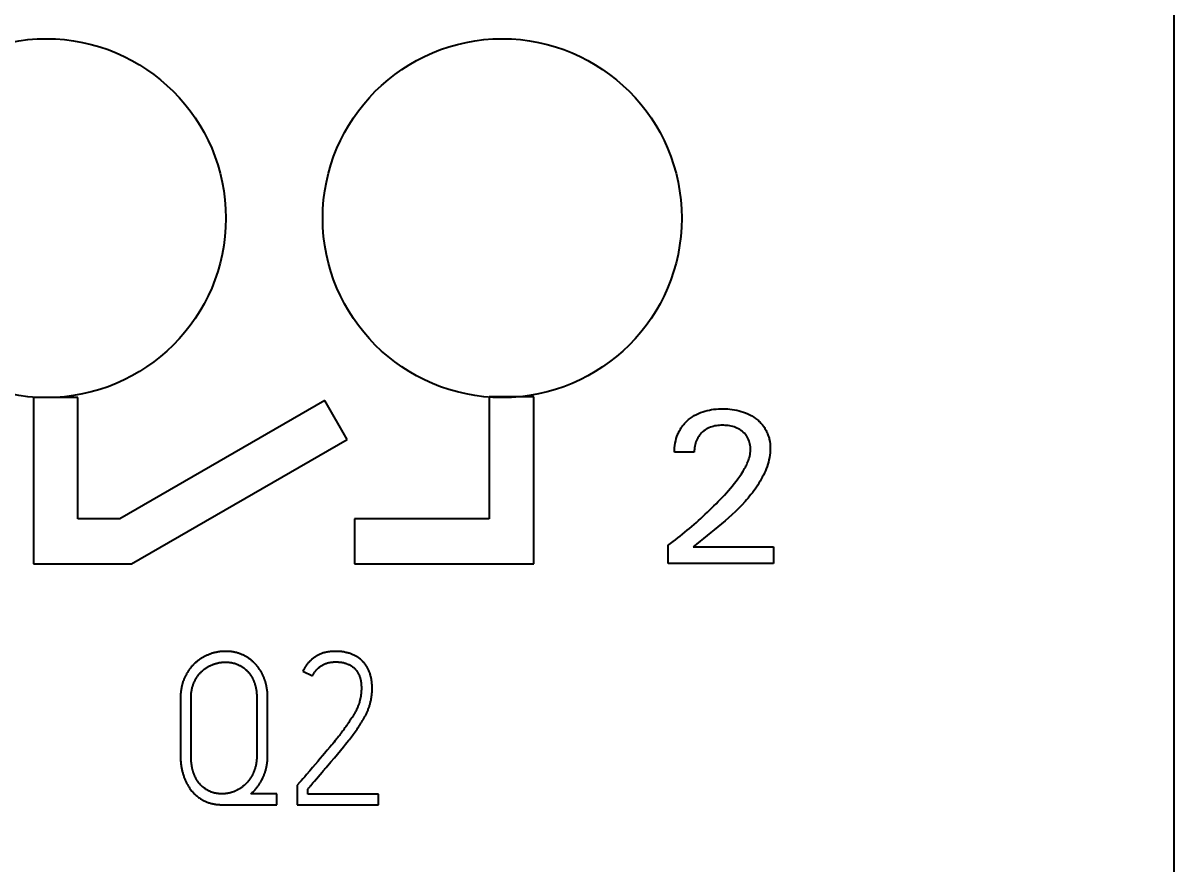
# Model space of a CAD drawing. Extents: x 0 to 420, y 0 to 297.
# Drawn here: x 133.48 to 146.31, y 156.59 to 165.96 of the extents above; entities that cross this region are included whole.
import ezdxf
from ezdxf.enums import TextEntityAlignment as Align

# ---------------------------------------------------------------- set-up
doc = ezdxf.new("R2010")
doc.units = 0
doc.header["$LTSCALE"] = 23.1
for name, color, linetype in [('10000_FRONT', 7, 'CONTINUOUS'), ('10100_DIM_FRONT', 7, 'CONTINUOUS'), ('10500_FRONT_LABELING', 7, 'CONTINUOUS')]:
    doc.layers.add(name, color=color, linetype=linetype)
doc.dimstyles.get("Standard").update_dxf_attribs({"dimtxt": 2.5, "dimasz": 2.5, "dimexe": 1.25, "dimexo": 0.625, "dimtad": 1, "dimcen": 2.5, "dimazin": 3, "dimtfac": 1, "dimtmove": 0, "dimatfit": 3})

# ---------------------------------------------------------------- blocks, each defined once
blk = doc.blocks.new('*D1')
at = {"layer": '10100_DIM_FRONT', "linetype": 'CONTINUOUS'}
for p, q in [((146.308, 189.647), (146.308, 124.898)), ((102.808, 149.198), (102.808, 124.898)), ((102.808, 126.898), (124.558, 126.898)), ((146.308, 126.898), (124.558, 126.898))]:
    blk.add_line(p, q, dxfattribs=at)
for points in [[(106.308, 127.398), (102.808, 126.898), (106.308, 126.398)], [(142.808, 126.398), (146.308, 126.898), (142.808, 127.398)]]:
    blk.add_solid(points, dxfattribs=at)
blk.add_text('43,5', height=3.5, dxfattribs=at).set_placement((120.525, 127.773), (130.275, 127.773), align=Align.FIT)

msp = doc.modelspace()

# ---------------------------------------------------------------- linework, layer by layer
at = {"layer": '10000_FRONT', "color": 7, "linetype": 'CONTINUOUS'}
for p, q in [((146.308, 234.648), (146.308, 144.648)), ((133.599, 161.787), (133.599, 159.934)), ((134.096, 161.787), (133.599, 161.787)), ((134.096, 160.435), (134.096, 161.787)), ((136.846, 161.752), (134.562, 160.435)), ((137.096, 161.319), (136.846, 161.752)), ((138.677, 161.794), (138.677, 160.434)), ((139.177, 161.794), (138.677, 161.794)), ((139.177, 159.934), (139.177, 161.794)), ((134.694, 159.934), (137.096, 161.319)), ((134.562, 160.435), (134.096, 160.435)), ((137.177, 160.434), (137.177, 159.934)), ((138.677, 160.434), (137.177, 160.434)), ((133.599, 159.934), (134.694, 159.934)), ((137.177, 159.934), (139.177, 159.934))]:
    msp.add_line(p, q, dxfattribs=at)
for centre in [(133.743, 163.785), (138.823, 163.785)]:
    msp.add_circle(centre, 2, dxfattribs=at)
at = {"layer": '10500_FRONT_LABELING', "color": 7, "linetype": 'CONTINUOUS'}
for p, q in [((140.963, 161.176), (140.743, 161.176)), ((140.673, 159.935), (140.673, 160.139)), ((140.95, 160.121), (141.845, 160.121)), ((141.845, 160.121), (141.845, 159.935)), ((141.845, 159.935), (140.673, 159.935)), ((136.603, 158.738), (136.709, 158.684)), ((135.238, 158.434), (135.238, 157.79)), ((135.356, 157.784), (135.356, 158.434)), ((136.089, 158.434), (136.089, 157.804)), ((136.209, 157.804), (136.209, 158.434)), ((137.088, 158.128), (137.08, 158.116)), ((137.097, 158.141), (137.088, 158.128)), ((137.105, 158.153), (137.097, 158.141)), ((137.114, 158.165), (137.105, 158.153)), ((137.122, 158.178), (137.114, 158.165)), ((137.13, 158.19), (137.122, 158.178)), ((137.138, 158.202), (137.13, 158.19)), ((137.146, 158.215), (137.138, 158.202)), ((136.99, 157.997), (136.981, 157.986)), ((137, 158.009), (136.99, 157.997)), ((137.009, 158.021), (137, 158.009)), ((137.018, 158.033), (137.009, 158.021)), ((137.027, 158.044), (137.018, 158.033)), ((137.036, 158.056), (137.027, 158.044)), ((137.045, 158.068), (137.036, 158.056)), ((137.053, 158.08), (137.045, 158.068)), ((137.062, 158.092), (137.053, 158.08)), ((137.071, 158.104), (137.062, 158.092)), ((137.08, 158.116), (137.071, 158.104)), ((137.131, 157.99), (137.142, 158.004)), ((137.142, 158.004), (137.153, 158.018)), ((137.153, 158.018), (137.163, 158.032)), ((137.163, 158.032), (137.174, 158.046)), ((137.174, 158.046), (137.184, 158.061)), ((137.184, 158.061), (137.194, 158.075)), ((137.194, 158.075), (137.205, 158.089)), ((137.205, 158.089), (137.215, 158.104)), ((137.215, 158.104), (137.225, 158.118)), ((136.901, 157.888), (136.873, 157.854)), ((136.92, 157.911), (136.901, 157.888)), ((136.935, 157.928), (136.92, 157.911)), ((136.949, 157.945), (136.935, 157.928)), ((136.963, 157.962), (136.949, 157.945)), ((136.972, 157.974), (136.963, 157.962)), ((136.981, 157.986), (136.972, 157.974)), ((137.021, 157.853), (137.055, 157.894)), ((137.055, 157.894), (137.077, 157.921)), ((137.077, 157.921), (137.093, 157.942)), ((137.093, 157.942), (137.11, 157.962)), ((137.11, 157.962), (137.12, 157.976)), ((137.12, 157.976), (137.131, 157.99)), ((136.796, 157.763), (136.767, 157.729)), ((136.82, 157.791), (136.796, 157.763)), ((136.844, 157.82), (136.82, 157.791)), ((136.873, 157.854), (136.844, 157.82)), ((136.914, 157.724), (136.954, 157.772)), ((136.954, 157.772), (136.987, 157.812)), ((136.987, 157.812), (137.021, 157.853)), ((136.709, 157.661), (136.68, 157.627)), ((136.738, 157.695), (136.709, 157.661)), ((136.767, 157.729), (136.738, 157.695)), ((136.817, 157.61), (136.828, 157.624)), ((136.568, 157.498), (136.54, 157.465)), ((136.612, 157.549), (136.602, 157.538)), ((136.622, 157.56), (136.612, 157.549)), ((136.703, 157.476), (136.714, 157.49)), ((136.714, 157.49), (136.731, 157.51)), ((136.731, 157.51), (136.754, 157.537)), ((136.754, 157.537), (136.794, 157.584)), ((136.794, 157.584), (136.817, 157.61)), ((136.313, 157.368), (136.021, 157.368)), ((136.313, 157.248), (136.313, 157.368)), ((136.54, 157.465), (136.54, 157.248)), ((136.657, 157.366), (136.657, 157.422)), ((137.445, 157.366), (136.657, 157.366)), ((136.692, 157.463), (136.703, 157.476)), ((137.445, 157.248), (137.445, 157.366)), ((135.7, 157.248), (136.313, 157.248)), ((136.54, 157.248), (137.445, 157.248))]:
    msp.add_line(p, q, dxfattribs=at)
for points in [[(140.743, 161.176), (140.743, 161.202), (140.744, 161.227), (140.747, 161.253), (140.751, 161.278), (140.756, 161.303), (140.762, 161.328), (140.77, 161.353), (140.779, 161.377), (140.784, 161.389), (140.79, 161.401), (140.795, 161.412), (140.801, 161.423), (140.808, 161.434), (140.815, 161.445), (140.822, 161.456), (140.83, 161.466), (140.837, 161.476), (140.846, 161.486), (140.854, 161.496), (140.863, 161.505), (140.881, 161.524), (140.9, 161.541), (140.921, 161.556), (140.942, 161.571), (140.963, 161.585), (140.986, 161.597), (141.009, 161.608), (141.033, 161.618), (141.057, 161.627), (141.081, 161.635), (141.106, 161.642), (141.131, 161.647), (141.156, 161.651), (141.182, 161.655), (141.207, 161.658), (141.233, 161.659), (141.259, 161.66), (141.284, 161.66), (141.31, 161.66), (141.336, 161.659), (141.361, 161.656), (141.387, 161.653), (141.412, 161.65), (141.437, 161.645), (141.462, 161.639), (141.487, 161.632), (141.511, 161.624), (141.535, 161.615), (141.559, 161.605), (141.582, 161.594), (141.604, 161.581), (141.626, 161.568), (141.647, 161.553), (141.667, 161.537), (141.677, 161.529), (141.687, 161.52), (141.696, 161.511), (141.705, 161.502), (141.713, 161.492), (141.722, 161.482), (141.73, 161.472), (141.737, 161.462), (141.744, 161.451), (141.751, 161.44), (141.758, 161.429), (141.764, 161.418), (141.769, 161.406), (141.775, 161.395), (141.78, 161.383), (141.784, 161.371), (141.788, 161.358), (141.792, 161.346), (141.796, 161.334), (141.799, 161.321), (141.804, 161.296), (141.807, 161.271), (141.809, 161.245), (141.81, 161.219), (141.81, 161.194), (141.808, 161.168), (141.805, 161.143), (141.801, 161.117), (141.795, 161.092), (141.789, 161.067), (141.782, 161.042), (141.774, 161.018), (141.765, 160.993), (141.755, 160.969), (141.744, 160.945), (141.733, 160.922), (141.721, 160.898), (141.709, 160.876), (141.696, 160.853), (141.683, 160.831), (141.67, 160.809), (141.655, 160.788), (141.641, 160.766), (141.626, 160.745), (141.611, 160.725), (141.595, 160.705), (141.579, 160.685), (141.563, 160.665), (141.546, 160.645), (141.529, 160.626), (141.494, 160.588), (141.458, 160.552), (141.421, 160.516), (141.383, 160.48), (141.345, 160.446), (141.306, 160.412), (141.266, 160.378), (141.226, 160.345), (141.186, 160.313), (141.146, 160.28), (141.107, 160.248), (141.067, 160.216), (141.027, 160.184), (140.988, 160.153), (140.95, 160.121)], [(140.673, 160.139), (140.699, 160.159), (140.726, 160.18), (140.753, 160.2), (140.779, 160.221), (140.805, 160.242), (140.832, 160.263), (140.858, 160.285), (140.883, 160.306), (140.909, 160.328), (140.935, 160.35), (140.96, 160.372), (140.986, 160.394), (141.011, 160.417), (141.036, 160.439), (141.061, 160.462), (141.085, 160.485), (141.11, 160.508), (141.134, 160.531), (141.158, 160.555), (141.182, 160.578), (141.206, 160.602), (141.23, 160.626), (141.253, 160.65), (141.276, 160.675), (141.299, 160.699), (141.322, 160.724), (141.344, 160.75), (141.366, 160.775), (141.388, 160.801), (141.409, 160.827), (141.43, 160.854), (141.45, 160.881), (141.47, 160.908), (141.489, 160.936), (141.507, 160.964), (141.515, 160.979), (141.524, 160.994), (141.532, 161.008), (141.539, 161.023), (141.547, 161.039), (141.554, 161.054), (141.56, 161.07), (141.566, 161.086), (141.572, 161.102), (141.577, 161.118), (141.581, 161.135), (141.584, 161.151), (141.587, 161.168), (141.589, 161.185), (141.59, 161.201), (141.589, 161.218), (141.588, 161.235), (141.586, 161.252), (141.583, 161.269), (141.579, 161.285), (141.574, 161.301), (141.568, 161.317), (141.561, 161.332), (141.552, 161.347), (141.548, 161.354), (141.543, 161.361), (141.533, 161.374), (141.522, 161.387), (141.509, 161.399), (141.497, 161.41), (141.483, 161.42), (141.469, 161.429), (141.454, 161.438), (141.439, 161.445), (141.424, 161.452), (141.408, 161.458), (141.392, 161.463), (141.375, 161.467), (141.359, 161.47), (141.342, 161.473), (141.326, 161.475), (141.309, 161.476), (141.292, 161.477), (141.275, 161.477), (141.258, 161.477), (141.241, 161.476), (141.224, 161.474), (141.208, 161.472), (141.191, 161.469), (141.175, 161.465), (141.159, 161.46), (141.143, 161.455), (141.127, 161.448), (141.112, 161.441), (141.097, 161.433), (141.083, 161.424), (141.069, 161.414), (141.056, 161.403), (141.044, 161.391), (141.032, 161.379), (141.021, 161.366), (141.012, 161.352), (141.003, 161.338), (140.994, 161.323), (140.987, 161.308), (140.981, 161.292), (140.976, 161.276), (140.972, 161.26), (140.969, 161.243), (140.966, 161.226), (140.964, 161.21), (140.963, 161.193), (140.963, 161.176)], [(136.209, 158.434), (136.209, 158.442), (136.209, 158.449), (136.209, 158.457), (136.209, 158.464), (136.209, 158.472), (136.208, 158.479), (136.208, 158.487), (136.207, 158.494), (136.206, 158.502), (136.206, 158.509), (136.205, 158.517), (136.204, 158.524), (136.203, 158.532), (136.202, 158.539), (136.201, 158.546), (136.199, 158.554), (136.198, 158.561), (136.197, 158.569), (136.195, 158.576), (136.193, 158.583), (136.192, 158.59), (136.19, 158.598), (136.188, 158.605), (136.186, 158.612), (136.184, 158.62), (136.181, 158.627), (136.179, 158.634), (136.177, 158.641), (136.174, 158.648), (136.171, 158.655), (136.169, 158.663), (136.166, 158.67), (136.163, 158.677), (136.16, 158.684), (136.157, 158.69), (136.154, 158.697), (136.15, 158.704), (136.147, 158.711), (136.143, 158.717), (136.14, 158.724), (136.136, 158.731), (136.132, 158.737), (136.128, 158.744), (136.124, 158.75), (136.12, 158.756), (136.116, 158.763), (136.112, 158.769), (136.107, 158.775), (136.103, 158.781), (136.098, 158.787), (136.093, 158.793), (136.088, 158.799), (136.083, 158.805), (136.078, 158.81), (136.073, 158.816), (136.068, 158.821), (136.063, 158.827), (136.057, 158.832), (136.052, 158.837), (136.046, 158.842), (136.041, 158.847), (136.035, 158.852), (136.029, 158.857), (136.023, 158.862), (136.017, 158.867), (136.011, 158.871), (136.005, 158.875), (135.999, 158.88), (135.993, 158.884), (135.986, 158.888), (135.98, 158.892), (135.973, 158.896), (135.967, 158.9), (135.96, 158.904), (135.953, 158.907), (135.947, 158.911), (135.94, 158.914), (135.933, 158.917), (135.926, 158.92), (135.919, 158.923), (135.912, 158.926), (135.905, 158.929), (135.898, 158.931), (135.891, 158.934), (135.884, 158.936), (135.876, 158.938), (135.869, 158.941), (135.862, 158.943), (135.854, 158.944), (135.847, 158.946), (135.839, 158.948), (135.832, 158.949), (135.824, 158.95), (135.817, 158.952), (135.809, 158.953), (135.802, 158.954), (135.794, 158.955), (135.787, 158.955), (135.779, 158.956), (135.771, 158.957), (135.764, 158.957), (135.756, 158.957), (135.749, 158.957), (135.741, 158.957), (135.734, 158.957), (135.726, 158.957), (135.718, 158.957), (135.711, 158.956), (135.703, 158.956), (135.696, 158.955), (135.688, 158.955), (135.68, 158.954), (135.673, 158.953), (135.665, 158.952), (135.658, 158.95), (135.65, 158.949), (135.643, 158.948), (135.635, 158.946), (135.628, 158.944), (135.621, 158.943), (135.613, 158.941), (135.606, 158.939), (135.599, 158.937), (135.591, 158.935), (135.584, 158.932), (135.577, 158.93), (135.57, 158.927), (135.563, 158.925), (135.556, 158.922), (135.549, 158.919), (135.542, 158.916), (135.535, 158.913), (135.528, 158.91), (135.521, 158.907), (135.514, 158.904), (135.507, 158.9), (135.5, 158.897), (135.494, 158.893), (135.487, 158.889), (135.481, 158.885), (135.474, 158.881), (135.468, 158.877), (135.461, 158.873), (135.455, 158.869), (135.449, 158.865), (135.443, 158.86), (135.437, 158.856), (135.431, 158.851), (135.425, 158.847), (135.419, 158.842), (135.413, 158.837), (135.407, 158.832), (135.402, 158.827), (135.396, 158.822), (135.391, 158.817), (135.385, 158.811), (135.38, 158.806), (135.374, 158.8), (135.369, 158.795), (135.364, 158.789), (135.359, 158.784), (135.354, 158.778), (135.35, 158.772), (135.345, 158.766), (135.34, 158.76), (135.336, 158.754), (135.332, 158.748), (135.327, 158.742), (135.323, 158.735), (135.319, 158.729), (135.315, 158.723), (135.311, 158.716), (135.307, 158.71), (135.304, 158.703), (135.3, 158.696), (135.296, 158.69), (135.293, 158.683), (135.29, 158.676), (135.286, 158.669), (135.283, 158.662), (135.28, 158.655), (135.277, 158.648), (135.274, 158.641), (135.272, 158.634), (135.269, 158.627), (135.266, 158.62), (135.264, 158.613), (135.262, 158.606), (135.26, 158.599), (135.258, 158.591), (135.256, 158.584), (135.254, 158.577), (135.252, 158.569), (135.251, 158.562), (135.249, 158.555), (135.248, 158.547), (135.246, 158.54), (135.245, 158.532), (135.244, 158.525)], [(137.215, 158.891), (137.207, 158.895), (137.2, 158.9), (137.192, 158.904), (137.184, 158.908), (137.176, 158.912), (137.168, 158.916), (137.16, 158.919), (137.152, 158.923), (137.143, 158.926), (137.135, 158.929), (137.127, 158.932), (137.118, 158.935), (137.11, 158.937), (137.101, 158.94), (137.093, 158.942), (137.084, 158.944), (137.076, 158.946), (137.067, 158.948), (137.058, 158.95), (137.05, 158.951), (137.041, 158.953), (137.032, 158.954), (137.023, 158.955), (137.014, 158.955), (137.005, 158.956), (136.996, 158.957), (136.988, 158.957), (136.979, 158.957), (136.97, 158.957), (136.961, 158.957), (136.952, 158.957), (136.943, 158.957), (136.934, 158.957), (136.925, 158.956), (136.917, 158.955), (136.908, 158.954), (136.899, 158.953), (136.89, 158.952), (136.882, 158.951), (136.873, 158.949), (136.864, 158.948), (136.855, 158.946), (136.847, 158.943), (136.838, 158.941), (136.829, 158.939), (136.821, 158.936), (136.813, 158.933), (136.804, 158.93), (136.796, 158.926), (136.788, 158.923), (136.78, 158.919), (136.772, 158.915), (136.764, 158.911), (136.756, 158.907), (136.749, 158.902), (136.741, 158.897), (136.734, 158.892), (136.726, 158.887), (136.719, 158.882), (136.712, 158.877), (136.705, 158.871), (136.699, 158.865), (136.692, 158.859), (136.685, 158.853), (136.679, 158.847), (136.673, 158.841), (136.667, 158.834), (136.661, 158.828), (136.655, 158.821), (136.65, 158.814), (136.644, 158.807), (136.639, 158.8), (136.634, 158.792), (136.629, 158.785), (136.624, 158.777), (136.62, 158.77), (136.615, 158.762), (136.611, 158.754), (136.607, 158.746), (136.603, 158.738)], [(135.356, 158.434), (135.356, 158.441), (135.356, 158.448), (135.356, 158.454), (135.357, 158.461), (135.357, 158.468), (135.357, 158.475), (135.358, 158.482), (135.359, 158.488), (135.359, 158.495), (135.36, 158.502), (135.361, 158.508), (135.362, 158.515), (135.363, 158.522), (135.364, 158.528), (135.366, 158.535), (135.367, 158.542), (135.369, 158.548), (135.37, 158.555), (135.372, 158.561), (135.374, 158.568), (135.376, 158.574), (135.378, 158.581), (135.381, 158.587), (135.383, 158.594), (135.386, 158.6), (135.388, 158.607), (135.391, 158.613), (135.394, 158.619), (135.397, 158.625), (135.4, 158.631), (135.403, 158.637), (135.406, 158.643), (135.409, 158.649), (135.413, 158.655), (135.416, 158.661), (135.42, 158.667), (135.424, 158.672), (135.428, 158.678), (135.432, 158.684), (135.436, 158.689), (135.44, 158.695), (135.444, 158.7), (135.448, 158.705), (135.453, 158.711), (135.458, 158.716), (135.462, 158.721), (135.467, 158.726), (135.472, 158.73), (135.477, 158.735), (135.482, 158.74), (135.487, 158.744), (135.492, 158.749), (135.497, 158.753), (135.503, 158.757), (135.508, 158.761), (135.514, 158.765), (135.519, 158.769), (135.525, 158.773), (135.531, 158.777), (135.536, 158.78), (135.542, 158.784), (135.548, 158.787), (135.554, 158.791), (135.56, 158.794), (135.567, 158.797), (135.573, 158.8), (135.579, 158.803), (135.585, 158.805), (135.592, 158.808), (135.598, 158.81), (135.604, 158.813), (135.611, 158.815), (135.617, 158.817), (135.624, 158.819), (135.63, 158.821), (135.637, 158.823), (135.644, 158.825), (135.65, 158.827), (135.657, 158.828), (135.664, 158.829), (135.67, 158.831), (135.677, 158.832), (135.684, 158.833), (135.691, 158.834), (135.698, 158.835), (135.704, 158.835), (135.711, 158.836), (135.718, 158.836), (135.725, 158.837), (135.732, 158.837), (135.738, 158.837), (135.745, 158.837), (135.752, 158.837), (135.759, 158.837), (135.766, 158.836), (135.772, 158.836), (135.779, 158.835), (135.786, 158.834), (135.793, 158.834), (135.8, 158.833), (135.807, 158.831), (135.813, 158.83), (135.82, 158.829), (135.827, 158.827), (135.833, 158.825), (135.84, 158.824), (135.846, 158.822), (135.853, 158.82), (135.859, 158.817), (135.865, 158.815), (135.872, 158.812), (135.878, 158.81), (135.884, 158.807), (135.89, 158.804), (135.896, 158.801), (135.903, 158.798), (135.909, 158.795), (135.915, 158.791), (135.92, 158.788), (135.926, 158.784), (135.932, 158.78), (135.938, 158.776), (135.943, 158.772), (135.949, 158.768), (135.954, 158.764), (135.959, 158.76), (135.964, 158.755), (135.969, 158.75), (135.974, 158.746), (135.979, 158.741), (135.984, 158.736), (135.988, 158.731), (135.993, 158.726), (135.998, 158.721), (136.002, 158.715), (136.006, 158.71), (136.01, 158.705), (136.014, 158.699), (136.018, 158.693), (136.022, 158.688), (136.026, 158.682), (136.029, 158.676), (136.033, 158.67), (136.036, 158.664), (136.039, 158.658), (136.042, 158.652), (136.045, 158.646), (136.048, 158.64), (136.051, 158.633), (136.054, 158.627), (136.056, 158.621), (136.059, 158.614), (136.061, 158.608), (136.063, 158.602), (136.065, 158.595), (136.067, 158.589), (136.069, 158.582), (136.071, 158.576), (136.073, 158.569), (136.075, 158.562), (136.076, 158.556), (136.078, 158.549), (136.079, 158.543), (136.08, 158.536), (136.082, 158.529), (136.083, 158.523), (136.084, 158.516), (136.085, 158.509), (136.085, 158.502), (136.086, 158.496), (136.087, 158.489), (136.087, 158.482), (136.088, 158.475), (136.088, 158.468), (136.089, 158.461), (136.089, 158.455), (136.089, 158.448), (136.089, 158.441), (136.089, 158.434)], [(136.709, 158.684), (136.713, 158.691), (136.716, 158.697), (136.72, 158.704), (136.724, 158.71), (136.728, 158.717), (136.732, 158.723), (136.736, 158.729), (136.741, 158.735), (136.745, 158.741), (136.75, 158.747), (136.755, 158.752), (136.76, 158.758), (136.766, 158.763), (136.771, 158.768), (136.777, 158.773), (136.783, 158.778), (136.788, 158.783), (136.794, 158.788), (136.8, 158.792), (136.807, 158.796), (136.813, 158.8), (136.819, 158.804), (136.826, 158.808), (136.833, 158.811), (136.84, 158.815), (136.847, 158.818), (136.854, 158.82), (136.861, 158.823), (136.868, 158.825), (136.875, 158.828), (136.882, 158.83), (136.889, 158.831), (136.897, 158.833), (136.904, 158.834), (136.912, 158.836), (136.919, 158.837), (136.927, 158.837), (136.934, 158.838), (136.942, 158.839), (136.949, 158.839), (136.957, 158.839), (136.964, 158.84), (136.972, 158.84), (136.979, 158.839), (136.987, 158.839), (136.994, 158.839), (137.002, 158.838), (137.009, 158.838), (137.017, 158.837), (137.024, 158.836), (137.031, 158.835), (137.039, 158.834), (137.046, 158.832), (137.054, 158.831), (137.061, 158.829), (137.068, 158.827), (137.076, 158.825), (137.083, 158.823), (137.09, 158.82), (137.097, 158.818), (137.104, 158.815), (137.111, 158.812), (137.118, 158.809), (137.125, 158.805), (137.131, 158.802), (137.138, 158.798), (137.144, 158.794), (137.15, 158.79), (137.156, 158.785), (137.162, 158.78), (137.168, 158.776), (137.174, 158.771), (137.179, 158.765), (137.184, 158.76), (137.189, 158.754), (137.194, 158.749), (137.199, 158.743), (137.203, 158.737), (137.208, 158.73), (137.212, 158.724), (137.215, 158.717), (137.219, 158.711), (137.222, 158.704), (137.226, 158.697), (137.229, 158.69), (137.232, 158.683), (137.234, 158.676), (137.237, 158.669), (137.239, 158.662), (137.241, 158.655), (137.243, 158.647), (137.244, 158.64), (137.246, 158.633), (137.247, 158.625), (137.249, 158.618), (137.25, 158.611), (137.251, 158.603), (137.252, 158.596), (137.252, 158.588), (137.253, 158.581), (137.253, 158.573), (137.254, 158.566), (137.254, 158.558), (137.254, 158.551), (137.254, 158.543), (137.254, 158.536), (137.254, 158.528), (137.253, 158.521), (137.253, 158.513), (137.252, 158.506), (137.252, 158.498), (137.251, 158.491), (137.25, 158.483), (137.249, 158.476), (137.248, 158.469), (137.247, 158.461), (137.246, 158.454), (137.244, 158.447), (137.243, 158.439), (137.241, 158.432), (137.24, 158.425), (137.238, 158.417), (137.236, 158.41), (137.234, 158.403), (137.233, 158.396), (137.231, 158.388), (137.228, 158.381), (137.226, 158.374), (137.224, 158.367), (137.221, 158.36), (137.219, 158.353), (137.216, 158.346), (137.213, 158.339), (137.211, 158.332), (137.208, 158.325), (137.205, 158.318), (137.201, 158.312), (137.198, 158.305), (137.195, 158.298), (137.191, 158.292), (137.188, 158.285), (137.184, 158.279), (137.181, 158.272), (137.177, 158.266), (137.174, 158.259), (137.17, 158.253), (137.166, 158.246), (137.162, 158.24), (137.158, 158.234), (137.154, 158.227), (137.15, 158.221), (137.146, 158.215)], [(137.225, 158.118), (137.23, 158.126), (137.235, 158.133), (137.239, 158.14), (137.244, 158.148), (137.249, 158.155), (137.254, 158.163), (137.259, 158.17), (137.263, 158.178), (137.268, 158.185), (137.272, 158.193), (137.277, 158.2), (137.281, 158.208), (137.286, 158.216), (137.29, 158.223), (137.294, 158.231), (137.298, 158.239), (137.302, 158.247), (137.306, 158.254), (137.31, 158.262), (137.314, 158.27), (137.318, 158.278), (137.321, 158.286), (137.325, 158.294), (137.328, 158.302), (137.331, 158.311), (137.334, 158.319), (137.337, 158.327), (137.34, 158.335), (137.343, 158.344), (137.346, 158.352), (137.348, 158.361), (137.351, 158.369), (137.353, 158.378), (137.355, 158.386), (137.357, 158.395), (137.359, 158.404), (137.361, 158.412), (137.363, 158.421), (137.364, 158.43), (137.366, 158.438), (137.367, 158.447), (137.368, 158.456), (137.369, 158.465), (137.37, 158.473), (137.371, 158.482), (137.372, 158.491), (137.373, 158.499), (137.373, 158.508), (137.374, 158.517), (137.374, 158.526), (137.374, 158.535), (137.374, 158.543), (137.374, 158.552), (137.374, 158.561), (137.374, 158.57), (137.373, 158.579), (137.373, 158.587), (137.372, 158.596), (137.371, 158.605), (137.37, 158.614), (137.369, 158.623), (137.368, 158.632), (137.366, 158.64), (137.365, 158.649), (137.363, 158.658), (137.362, 158.667), (137.36, 158.675), (137.357, 158.684), (137.355, 158.692), (137.353, 158.701), (137.35, 158.709), (137.347, 158.718), (137.344, 158.726), (137.341, 158.734), (137.337, 158.743), (137.334, 158.751), (137.33, 158.759), (137.326, 158.767), (137.322, 158.774), (137.317, 158.782), (137.313, 158.79), (137.308, 158.797), (137.303, 158.804), (137.298, 158.811), (137.292, 158.818), (137.287, 158.825), (137.281, 158.832), (137.275, 158.838), (137.269, 158.845), (137.262, 158.851), (137.256, 158.858), (137.25, 158.864), (137.243, 158.87), (137.236, 158.875), (137.229, 158.881), (137.222, 158.886), (137.215, 158.891)], [(135.244, 158.525), (135.243, 158.517), (135.242, 158.51), (135.241, 158.502), (135.241, 158.495), (135.24, 158.487), (135.24, 158.48), (135.239, 158.472), (135.239, 158.464), (135.238, 158.457), (135.238, 158.449), (135.238, 158.442), (135.238, 158.434)], [(135.238, 157.79), (135.238, 157.781), (135.238, 157.772), (135.239, 157.763), (135.239, 157.754), (135.239, 157.744), (135.24, 157.735), (135.241, 157.726), (135.241, 157.717), (135.242, 157.708), (135.243, 157.699), (135.244, 157.69), (135.246, 157.681), (135.247, 157.672), (135.249, 157.663), (135.25, 157.654), (135.252, 157.645), (135.254, 157.636), (135.256, 157.627), (135.258, 157.618), (135.26, 157.609), (135.263, 157.6), (135.265, 157.591), (135.268, 157.583), (135.271, 157.574), (135.274, 157.565), (135.277, 157.556), (135.28, 157.548), (135.283, 157.539), (135.287, 157.531), (135.291, 157.522), (135.294, 157.514), (135.298, 157.506), (135.302, 157.498), (135.306, 157.489), (135.31, 157.481), (135.315, 157.473), (135.319, 157.465), (135.324, 157.457), (135.329, 157.45), (135.334, 157.442), (135.339, 157.434), (135.344, 157.427), (135.35, 157.419), (135.355, 157.412), (135.361, 157.404), (135.367, 157.397), (135.373, 157.39), (135.379, 157.384), (135.385, 157.377), (135.392, 157.37), (135.398, 157.364), (135.405, 157.358), (135.412, 157.352), (135.419, 157.346), (135.426, 157.34), (135.433, 157.334), (135.44, 157.328), (135.448, 157.323), (135.456, 157.318), (135.463, 157.313), (135.471, 157.308), (135.479, 157.303), (135.487, 157.299), (135.495, 157.295), (135.503, 157.291), (135.512, 157.287), (135.52, 157.283), (135.529, 157.28), (135.537, 157.276), (135.546, 157.273), (135.555, 157.27), (135.563, 157.267), (135.572, 157.265), (135.581, 157.262), (135.59, 157.26), (135.599, 157.258), (135.608, 157.256), (135.617, 157.255), (135.627, 157.253), (135.636, 157.252), (135.645, 157.251), (135.654, 157.25), (135.663, 157.249), (135.672, 157.249), (135.682, 157.248), (135.691, 157.248), (135.7, 157.248)], [(136.089, 157.804), (136.089, 157.798), (136.089, 157.791), (136.089, 157.785), (136.089, 157.778), (136.088, 157.771), (136.088, 157.765), (136.088, 157.758), (136.087, 157.752), (136.086, 157.745), (136.086, 157.738), (136.085, 157.732), (136.084, 157.725), (136.083, 157.719), (136.082, 157.712), (136.081, 157.706), (136.08, 157.699), (136.078, 157.693), (136.077, 157.686), (136.076, 157.68), (136.074, 157.674), (136.072, 157.667), (136.07, 157.661), (136.069, 157.654), (136.067, 157.648), (136.064, 157.642), (136.062, 157.635), (136.06, 157.629), (136.058, 157.623), (136.055, 157.617), (136.053, 157.611), (136.05, 157.605), (136.047, 157.599), (136.045, 157.593), (136.042, 157.587), (136.039, 157.581), (136.036, 157.575), (136.033, 157.569), (136.029, 157.563), (136.026, 157.558), (136.023, 157.552), (136.019, 157.546), (136.016, 157.541), (136.012, 157.535), (136.008, 157.53), (136.004, 157.524), (136, 157.519), (135.996, 157.514), (135.992, 157.509), (135.988, 157.503), (135.984, 157.498), (135.979, 157.493), (135.975, 157.489), (135.97, 157.484), (135.966, 157.479), (135.961, 157.475), (135.956, 157.47), (135.951, 157.466), (135.946, 157.461), (135.941, 157.457), (135.936, 157.453), (135.931, 157.449), (135.926, 157.445), (135.921, 157.441), (135.915, 157.437), (135.91, 157.433), (135.904, 157.429), (135.899, 157.426), (135.893, 157.422), (135.887, 157.419), (135.881, 157.416), (135.875, 157.413), (135.87, 157.409), (135.864, 157.407), (135.858, 157.404), (135.852, 157.401), (135.846, 157.398), (135.839, 157.396), (135.833, 157.393), (135.827, 157.391), (135.821, 157.389), (135.815, 157.387), (135.808, 157.385), (135.802, 157.383), (135.796, 157.381), (135.789, 157.379), (135.783, 157.378), (135.776, 157.376), (135.77, 157.375), (135.763, 157.374), (135.756, 157.373), (135.75, 157.372), (135.743, 157.371), (135.737, 157.37), (135.73, 157.369), (135.724, 157.369), (135.717, 157.369), (135.71, 157.368), (135.704, 157.368), (135.697, 157.368), (135.691, 157.368), (135.684, 157.369), (135.677, 157.369), (135.671, 157.369), (135.664, 157.37), (135.657, 157.371), (135.651, 157.371), (135.644, 157.372), (135.638, 157.373), (135.631, 157.375), (135.625, 157.376), (135.618, 157.377), (135.612, 157.379), (135.605, 157.381), (135.599, 157.383), (135.593, 157.385), (135.587, 157.387), (135.58, 157.389), (135.574, 157.391), (135.568, 157.394), (135.562, 157.397), (135.556, 157.399), (135.55, 157.402), (135.544, 157.406), (135.538, 157.409), (135.533, 157.412), (135.527, 157.416), (135.521, 157.419), (135.516, 157.423), (135.51, 157.427), (135.505, 157.431), (135.5, 157.435), (135.495, 157.439), (135.49, 157.443), (135.485, 157.447), (135.48, 157.452), (135.475, 157.456), (135.47, 157.461), (135.466, 157.466), (135.461, 157.471), (135.457, 157.476), (135.452, 157.481), (135.448, 157.486), (135.444, 157.491), (135.44, 157.496), (135.436, 157.502), (135.432, 157.507), (135.428, 157.513), (135.425, 157.518), (135.421, 157.524), (135.418, 157.529), (135.414, 157.535), (135.411, 157.541), (135.408, 157.547), (135.405, 157.553), (135.402, 157.559), (135.399, 157.565), (135.397, 157.571), (135.394, 157.577), (135.391, 157.583), (135.389, 157.589), (135.387, 157.595), (135.385, 157.602), (135.382, 157.608), (135.38, 157.614), (135.378, 157.62), (135.377, 157.627), (135.375, 157.633), (135.373, 157.639), (135.372, 157.646), (135.37, 157.652), (135.369, 157.659), (135.367, 157.665), (135.366, 157.672), (135.365, 157.678), (135.364, 157.685), (135.363, 157.691), (135.362, 157.698), (135.361, 157.704), (135.36, 157.711), (135.36, 157.717), (135.359, 157.724), (135.358, 157.731), (135.358, 157.737), (135.357, 157.744), (135.357, 157.75), (135.357, 157.757), (135.356, 157.764), (135.356, 157.77), (135.356, 157.777), (135.356, 157.784)], [(136.021, 157.368), (136.027, 157.374), (136.034, 157.379), (136.04, 157.385), (136.046, 157.39), (136.052, 157.396), (136.058, 157.402), (136.063, 157.408), (136.069, 157.414), (136.074, 157.421), (136.08, 157.427), (136.085, 157.433), (136.09, 157.44), (136.095, 157.446), (136.1, 157.453), (136.105, 157.46), (136.11, 157.466), (136.115, 157.473), (136.119, 157.48), (136.124, 157.487), (136.128, 157.494), (136.133, 157.501), (136.137, 157.509), (136.141, 157.516), (136.145, 157.523), (136.149, 157.531), (136.153, 157.538), (136.156, 157.546), (136.16, 157.553), (136.163, 157.561), (136.166, 157.568), (136.169, 157.576), (136.172, 157.584), (136.175, 157.591), (136.178, 157.599), (136.181, 157.607), (136.183, 157.615), (136.186, 157.623), (136.188, 157.631), (136.19, 157.639), (136.192, 157.647), (136.194, 157.655), (136.196, 157.663), (136.197, 157.672), (136.199, 157.68), (136.2, 157.688), (136.202, 157.696), (136.203, 157.705), (136.204, 157.713), (136.205, 157.721), (136.206, 157.729), (136.207, 157.738), (136.207, 157.746), (136.208, 157.754), (136.208, 157.763), (136.209, 157.771), (136.209, 157.779), (136.209, 157.788), (136.209, 157.796), (136.209, 157.804)], [(136.68, 157.627), (136.641, 157.583), (136.622, 157.56)], [(136.828, 157.624), (136.84, 157.637), (136.845, 157.644), (136.851, 157.651), (136.857, 157.657), (136.863, 157.664), (136.914, 157.724)], [(136.602, 157.538), (136.583, 157.515), (136.568, 157.498)], [(136.657, 157.422), (136.663, 157.429), (136.669, 157.436), (136.675, 157.443)], [(136.675, 157.443), (136.686, 157.456), (136.692, 157.463)]]:
    msp.add_lwpolyline(points, dxfattribs=at)

# ---------------------------------------------------------------- dimensions: what is measured, and where the dimension line sits
at = {"layer": '10100_DIM_FRONT', "linetype": 'CONTINUOUS'}
dim = msp.add_linear_dim(base=(146.308, 126.898), p1=(102.808, 149.198), p2=(146.308, 189.647), dimstyle='Standard', dxfattribs=at)
dim.commit()
dim.dimension.update_dxf_attribs({"geometry": '*D1', "text_midpoint": (125.4, 129.523), "dimtype": 128})

doc.saveas('drawing.dxf')
